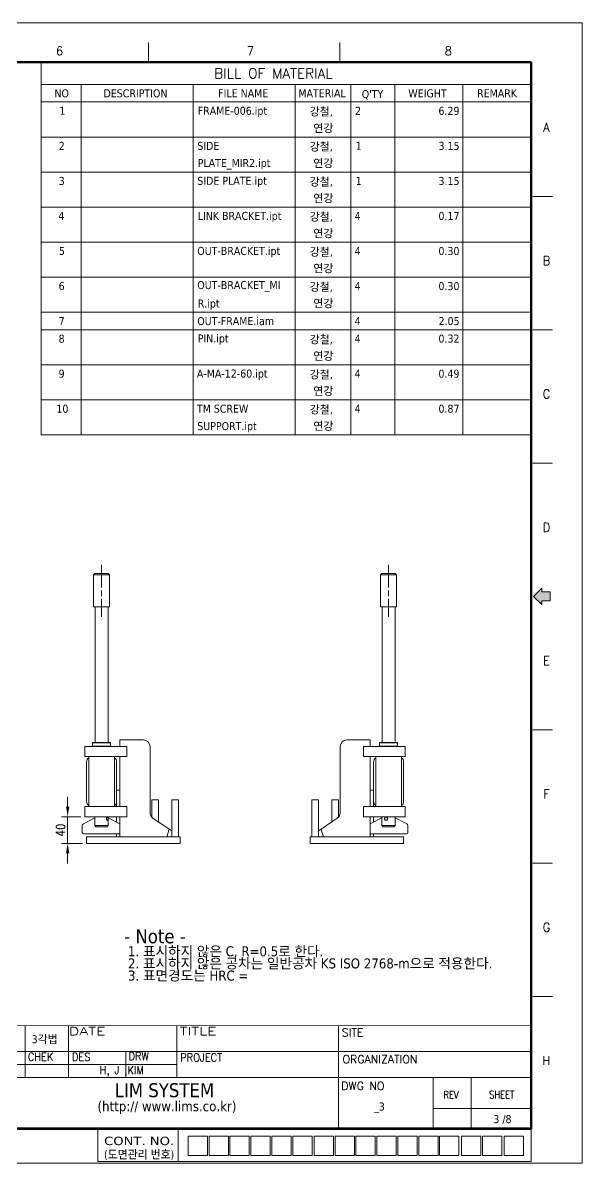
# Model space of a CAD drawing. Header units: millimetres. Extents: x 36 to 2484, y 36 to 1746.
# Drawn here: x 1646 to 2484, y 36 to 1746 of the extents above; entities that cross this region are included whole.
import ezdxf
from ezdxf.enums import TextEntityAlignment as Align

# ---------------------------------------------------------------- set-up
doc = ezdxf.new("R2010")
doc.units = ezdxf.units.MM
doc.header["$LTSCALE"] = 6
doc.linetypes.add('CHAIN', pattern=[0.3543, 0.2362, -0.0295, 0.0591, -0.0295])
doc.layers.get('0').update_dxf_attribs({"lineweight": 18})
for name, color, linetype, lineweight in [('SkizziergeometrieWIN-ISO', 7, 'Continuous', 50), ('가는실선_A4', 7, 'Continuous', 5), ('굵은실선_A3', 7, 'Continuous', 18), ('제목(ISO)', 7, 'Continuous', 50)]:
    doc.layers.add(name, color=color, linetype=linetype, lineweight=lineweight)
doc.layers.add('가는실선_A3', color=9, linetype='Continuous', lineweight=5, true_color=0x808080)
doc.layers.add('가는실선중심선_A3', color=1, linetype='Continuous', lineweight=5, true_color=0xff0000)
doc.styles.add('A3_DS_PartList', font='RomanC.shx')
doc.styles.add('A3_DS_TB02', font='tahoma.ttf')
doc.styles.add('ROMANC_61', font='ROMANC.shx')
doc.styles.add('주 텍스트 (ISO)', font='tahoma.ttf')
doc.styles.add('주문자_A3(3.5)', font='tahoma.ttf')
doc.styles.add('치수문자_A3(2.5)', font='')
doc.styles.add('텍스트 스타일12', font='tahoma.ttf')
doc.styles.add('텍스트 스타일171', font='ROMANC.shx', dxfattribs={"width": 0.9})
doc.styles.add('텍스트 스타일206', font='ROMANC.shx', dxfattribs={"width": 1.11072})
doc.styles.add('텍스트 스타일208', font='ROMANC.shx', dxfattribs={"width": 1.194322})
doc.styles.add('텍스트 스타일211', font='ROMANC.shx', dxfattribs={"width": 0.9})
doc.styles.add('텍스트 스타일213', font='RomanC.shx', dxfattribs={"width": 0.9})
doc.styles.add('텍스트 스타일233', font='RomanC.shx')
doc.styles.add('텍스트 스타일36', font='ROMANC.shx', dxfattribs={"width": 0.941937})
doc.styles.add('텍스트 스타일46', font='tahoma.ttf', dxfattribs={"width": 0.862937})
doc.styles.add('텍스트 스타일48', font='tahoma.ttf', dxfattribs={"width": 1.258573})
doc.styles.add('텍스트 스타일65', font='romans.shx', dxfattribs={"width": 0.8})
doc.styles.get('치수문자_A3(2.5)').set_extended_font_data('GulimChe')
doc.dimstyles.new('치수_A3(2.5)', dxfattribs={"dimscale": 6, "dimtxt": 2.5, "dimasz": 2.5, "dimexe": 1.5, "dimexo": 1, "dimgap": 0.5, "dimtad": 1, "dimtoh": 1, "dimdec": 1, "dimrnd": 1e-08, "dimdsep": 46, "dimtxsty": '치수문자_A3(2.5)', "dimcen": 0.09, "dimdle": 10, "dimclrd": 8, "dimclre": 8, "dimclrt": 7, "dimadec": 1, "dimazin": 2, "dimtfac": 0.8, "dimtmove": 0, "dimatfit": 3, "dimfxl": 1, "dimtolj": 1, "dimtzin": 0, "dimlwd": -1, "dimlwe": -1, "dimarcsym": 0})

# ---------------------------------------------------------------- blocks, each defined once
blk = doc.blocks.new('경계 A3_경계')
blk.add_hatch(color=7).paths.add_polyline_path([(405.98, 148.76), (403.92, 148.76), (403.92, 149.72), (401.86, 147.66), (403.92, 145.6), (403.92, 146.56), (405.98, 146.56)])
for p, q in [((403.92, 149.72), (401.86, 147.66)), ((403.92, 148.76), (403.92, 149.72)), ((405.98, 148.76), (403.92, 148.76)), ((405.98, 146.56), (405.98, 148.76)), ((401.86, 147.66), (403.92, 145.6)), ((403.92, 146.56), (405.98, 146.56)), ((403.92, 145.6), (403.92, 146.56)), ((292.99, 6.43), (292.99, 14.6))]:
    blk.add_line(p, q)
at = {"color": 7}
for p, q in [((403.92, 149.72), (401.86, 147.66)), ((403.92, 148.76), (403.92, 149.72)), ((405.98, 148.76), (403.92, 148.76)), ((405.98, 146.56), (405.98, 148.76)), ((401.86, 147.66), (403.92, 145.6)), ((403.92, 145.6), (403.92, 146.56)), ((403.92, 146.56), (405.98, 146.56))]:
    blk.add_line(p, q, dxfattribs=at)
at = {"layer": 'SkizziergeometrieWIN-ISO', "lineweight": 18}
for p, q in [((6, 291), (414, 291)), ((414, 291), (414, 6)), ((414, 6), (6, 6))]:
    blk.add_line(p, q, dxfattribs=at)
at = {"layer": '가는실선_A3', "color": 7}
for p, q in [((305.67, 281.16), (305.67, 286.06)), ((353.45, 281.16), (353.45, 286.06)), ((401.71, 247.62), (406.61, 247.62)), ((401.71, 214.3), (406.61, 214.3)), ((401.71, 180.98), (406.61, 180.98)), ((401.71, 114.34), (406.61, 114.34)), ((401.71, 81.02), (406.61, 81.02)), ((401.71, 47.7), (406.61, 47.7)), ((313.09, 14.6), (313.09, 6.55)), ((401.22, 14.6), (401.22, 6.43)), ((315.58, 12.77), (315.58, 7.95)), ((315.58, 12.77), (320.4, 12.77)), ((320.4, 12.77), (320.4, 7.95)), ((320.81, 12.77), (320.81, 7.95)), ((320.81, 12.77), (325.63, 12.77)), ((325.63, 12.77), (325.63, 7.95)), ((326.03, 12.77), (326.03, 7.95)), ((326.03, 12.77), (330.86, 12.77)), ((330.86, 12.77), (330.86, 7.95)), ((331.26, 12.77), (336.09, 12.77)), ((331.26, 12.77), (331.26, 7.95)), ((336.09, 12.77), (336.09, 7.95)), ((336.49, 12.77), (336.49, 7.95)), ((336.49, 12.77), (341.31, 12.77)), ((341.31, 12.77), (341.31, 7.95)), ((341.72, 12.77), (341.72, 7.95)), ((341.72, 12.77), (346.54, 12.77)), ((346.54, 12.77), (346.54, 7.95)), ((347.03, 12.77), (351.86, 12.77)), ((347.03, 12.77), (347.03, 7.95)), ((351.86, 12.77), (351.86, 7.95)), ((352.26, 12.77), (352.26, 7.95)), ((352.26, 12.77), (357.09, 12.77)), ((357.09, 12.77), (357.09, 7.95)), ((357.49, 12.77), (357.49, 7.95)), ((357.49, 12.77), (362.31, 12.77)), ((362.31, 12.77), (362.31, 7.95)), ((362.72, 12.77), (362.72, 7.95)), ((362.72, 12.77), (367.54, 12.77)), ((367.54, 12.77), (367.54, 7.95)), ((367.94, 12.77), (372.77, 12.77)), ((367.94, 12.77), (367.94, 7.95)), ((372.77, 12.77), (372.77, 7.95)), ((373.17, 12.77), (373.17, 7.95)), ((373.17, 12.77), (378, 12.77)), ((378, 12.77), (378, 7.95)), ((378.4, 12.77), (378.4, 7.95)), ((378.4, 12.77), (383.22, 12.77)), ((383.22, 12.77), (383.22, 7.95)), ((383.88, 12.77), (388.7, 12.77)), ((383.88, 12.77), (383.88, 7.95)), ((388.7, 12.77), (388.7, 7.95)), ((389.1, 12.77), (389.1, 7.95)), ((389.1, 12.77), (393.93, 12.77)), ((393.93, 12.77), (393.93, 7.95)), ((394.55, 12.77), (394.55, 7.95)), ((394.55, 12.77), (399.37, 12.77)), ((399.37, 12.77), (399.37, 7.95)), ((292.99, 6.43), (401.22, 6.43)), ((315.58, 7.95), (320.4, 7.95)), ((320.81, 7.95), (325.63, 7.95)), ((326.03, 7.95), (330.86, 7.95)), ((331.26, 7.95), (336.09, 7.95)), ((336.49, 7.95), (341.31, 7.95)), ((341.72, 7.95), (346.54, 7.95)), ((347.03, 7.95), (351.86, 7.95)), ((352.26, 7.95), (357.09, 7.95)), ((357.49, 7.95), (362.31, 7.95)), ((362.72, 7.95), (367.54, 7.95)), ((367.94, 7.95), (372.77, 7.95)), ((373.17, 7.95), (378, 7.95)), ((378.4, 7.95), (383.22, 7.95)), ((383.88, 7.95), (388.7, 7.95)), ((389.1, 7.95), (393.93, 7.95)), ((394.55, 7.95), (399.37, 7.95))]:
    blk.add_line(p, q, dxfattribs=at)
at = {"layer": '가는실선_A3', "color": 7, "lineweight": 60}
for p, q in [((401.22, 281.16), (19.02, 281.16)), ((401.22, 14.6), (401.22, 281.16)), ((19.02, 14.6), (401.22, 14.6))]:
    blk.add_line(p, q, dxfattribs=at)
at = {"layer": '가는실선_A3', "color": 7, "style": '텍스트 스타일36', "width": 0.941937}
for s, p in [('6', (283.45, 283.98)), ('7', (331.14, 283.98)), ('8', (380.55, 283.98)), ('A', (405.08, 264.88)), ('B', (405.08, 231.56)), ('C', (405.08, 198.24)), ('D', (405.08, 164.92)), ('E', (405.08, 131.6)), ('F', (405.08, 98.28)), ('G', (405.08, 64.96)), ('H', (405.08, 31.64))]:
    blk.add_text(s, height=2.2, dxfattribs=at).set_placement(p, align=Align.MIDDLE_CENTER)
at = {"layer": '가는실선_A3', "color": 7}
for s, style, width, p, p2 in [('CONT. NO.', '텍스트 스타일48', 1.258564, (294.58, 10.53), (312.09, 10.53)), ('(도면관리 번호)', '텍스트 스타일46', 0.982376, (294.58, 7.15), (312.09, 7.15))]:
    blk.add_text(s, height=2.084, dxfattribs=dict(at, style=style, width=width)).set_placement(p, p2, align=Align.FIT)
blk = doc.blocks.new('제목 블록 A3_표제란')
at = {"layer": '가는실선_A4', "lineweight": 13}
for p, q in [((25.42, 38.66), (269.12, 38.66)), ((208.17, 38.66), (208.17, 13.12)), ((269.12, 38.66), (407.77, 38.63)), ((25.42, 32.81), (269.12, 32.81))]:
    blk.add_line(p, q, dxfattribs=at)
at = {"layer": '가는실선_A4'}
for p, q in [((25.42, 13.12), (25.42, 38.66)), ((52.65, 38.66), (52.65, 13.12)), ((97.69, 38.66), (97.69, 13.12)), ((106.58, 37.75), (104.15, 34.26)), ((109.02, 34.26), (106.58, 37.75)), ((116.56, 13.12), (116.56, 38.69)), ((225.83, 38.66), (225.83, 12.86)), ((240.26, 38.66), (240.26, 12.86)), ((254.69, 38.66), (254.69, 13.12)), ((281.38, 38.66), (281.38, 25.66)), ((292.25, 38.65), (292.25, 25.66)), ((319.29, 38.65), (319.29, 25.66)), ((407.76, 13.12), (407.77, 38.63)), ((104.15, 34.26), (109.02, 34.26)), ((36.93, 32.81), (36.93, 19.82)), ((66.8, 32.81), (66.8, 17.47)), ((82.25, 32.81), (82.25, 17.47)), ((106.58, 31.55), (104.15, 28.06)), ((109.02, 28.06), (106.58, 31.55)), ((306.52, 32.15), (306.52, 25.66)), ((97.69, 30.03), (25.42, 30.03)), ((30.98, 29.24), (32.59, 29.24)), ((31.78, 28.13), (30.98, 29.24)), ((32.59, 29.24), (31.78, 28.13)), ((30.19, 26.66), (31.8, 26.66)), ((30.99, 25.55), (30.19, 26.66)), ((31.8, 26.66), (30.99, 25.55)), ((31.8, 26.66), (33.4, 26.66)), ((32.6, 25.55), (31.8, 26.66)), ((33.4, 26.66), (32.6, 25.55)), ((104.15, 28.06), (109.02, 28.06)), ((106.58, 26.57), (104.15, 23.08)), ((109.02, 23.08), (106.58, 26.57)), ((97.69, 25.05), (25.42, 25.05)), ((29.38, 24.16), (30.98, 24.16)), ((30.18, 23.05), (29.38, 24.16)), ((30.98, 24.16), (30.18, 23.05)), ((30.98, 24.16), (32.59, 24.16)), ((31.79, 23.05), (30.98, 24.16)), ((32.59, 24.16), (31.79, 23.05)), ((32.59, 24.16), (34.2, 24.16)), ((33.39, 23.05), (32.59, 24.16)), ((34.2, 24.16), (33.39, 23.05)), ((104.15, 23.08), (109.02, 23.08)), ((28.59, 21.34), (30.19, 21.34)), ((29.39, 20.23), (28.59, 21.34)), ((30.19, 21.34), (29.39, 20.23)), ((30.19, 21.34), (31.8, 21.34)), ((31, 20.23), (30.19, 21.34)), ((31.8, 21.34), (31, 20.23)), ((31.8, 21.34), (33.41, 21.34)), ((32.6, 20.23), (31.8, 21.34)), ((33.41, 21.34), (32.6, 20.23)), ((33.41, 21.34), (35.01, 21.34)), ((34.21, 20.23), (33.41, 21.34)), ((35.01, 21.34), (34.21, 20.23)), ((106.58, 21.34), (104.15, 17.85)), ((109.02, 17.85), (106.58, 21.34)), ((97.69, 19.82), (25.42, 19.82)), ((36.93, 19.82), (36.93, 13.12)), ((104.15, 17.85), (109.02, 17.85)), ((25.42, 13.12), (407.76, 13.12)), ((208.17, 13.12), (25.42, 13.12))]:
    blk.add_line(p, q, dxfattribs=at)
at = {"layer": '가는실선_A4', "color": 7}
for p, q in [((269.12, 13.12), (269.12, 38.66)), ((359.7, 38.64), (359.69, 13.12)), ((269.12, 32.15), (407.77, 32.15)), ((269.09, 27.68), (25.42, 27.68)), ((407.76, 25.66), (269.12, 25.66)), ((383.36, 25.66), (383.36, 13.12)), ((269.12, 22.4), (25.42, 22.4)), ((269.12, 17.47), (52.65, 17.47)), ((383.36, 17.91), (407.76, 17.92))]:
    blk.add_line(p, q, dxfattribs=at)
at = {"layer": '가는실선_A4', "color": 7, "linetype": 'Continuous'}
blk.add_line((392.85, 25.66), (392.85, 13.12), dxfattribs=at)
at = {"layer": '가는실선_A4'}
for centre, start, end in [((30.81, 31.11), 0, 180), ((32.21, 31.11), 180, 0)]:
    blk.add_arc(centre, 0.698, start, end, dxfattribs=at)
at = {"layer": '제목(ISO)', "color": 208, "lineweight": 5, "true_color": 0x400040}
blk.add_line((269.12, 28.95), (319.29, 28.95), dxfattribs=at)
at = {"layer": '가는실선_A3', "color": 7, "style": '텍스트 스타일12'}
blk.add_attdef('질량\\P1;_001', (38.29, 15.49), '', height=2, dxfattribs=at)
at = {"layer": '가는실선_A4', "color": 7}
for s, height, style, width, p in [('SCALE', 1.911, '텍스트 스타일65', 0.8, (269.12, 36.36)), ('CLASS OF FINISH', 2, '텍스트 스타일171', 0.9, (26.97, 34.81)), ('GENERAL TOL(MACHINE)', 2, '텍스트 스타일171', 0.9, (53.76, 34.67)), ('4', 1.5, '텍스트 스타일211', 0.9, (105.83, 34.98)), ('OVER0.5', 1.5, '텍스트 스타일211', 0.9, (54.63, 30.6)), ('UNDER6', 1.5, '텍스트 스타일211', 0.9, (69.75, 30.85)), ('APP', 2, '텍스트 스타일171', 0.9, (269.12, 30.05)), ('CHEK', 2, '텍스트 스타일171', 0.9, (282.07, 29.86)), ('DES', 2, '텍스트 스타일171', 0.9, (293.07, 29.82)), ('DRW', 2, '텍스트 스타일171', 0.9, (307.23, 30.03)), ('PROJECT', 2, '텍스트 스타일171', 0.9, (320.13, 29.68)), ('50S', 1.5, '텍스트 스타일211', 0.9, (42.49, 28.11)), ('6', 1.5, '텍스트 스타일211', 0.9, (56.81, 28.15)), ('30', 1.5, '텍스트 스타일211', 0.9, (71.73, 28.22)), ('3', 1.5, '텍스트 스타일211', 0.9, (105.83, 28.78)), ('H, J ,KIM', 2, '텍스트 스타일171', 0.9, (300.03, 26.54)), ('12.5S', 1.5, '텍스트 스타일211', 0.9, (42.49, 25.76)), ('30', 1.5, '텍스트 스타일211', 0.9, (56.81, 25.8)), ('120', 1.5, '텍스트 스타일211', 0.9, (71.73, 25.86)), ('3.2S', 1.5, '텍스트 스타일211', 0.9, (42.49, 23.12)), ('120', 1.5, '텍스트 스타일211', 0.9, (56.81, 23.16)), ('315', 1.5, '텍스트 스타일211', 0.9, (71.73, 23.23)), ('2', 1.5, '텍스트 스타일211', 0.9, (105.83, 23.8)), ('0.8S', 1.5, '텍스트 스타일211', 0.9, (42.49, 20.48)), ('160', 1.5, '텍스트 스타일211', 0.9, (56.81, 20.52)), ('1000', 1.5, '텍스트 스타일213', 0.9, (71.72, 20.59)), ('1', 1.5, '텍스트 스타일211', 0.9, (105.83, 18.57)), ('REV', 1.911, '텍스트 스타일65', 0.8, (385.9, 20.39)), ('SHEET', 1.911, '텍스트 스타일65', 0.8, (397.3, 20.42)), ('Weight', 2, '텍스트 스타일171', 0.9, (26.97, 15.76)), ('315', 1.5, '텍스트 스타일213', 0.9, (56.81, 17.94)), ('2000', 1.5, '텍스트 스타일211', 0.9, (71.72, 18.01)), ('OVER 2000', 1.5, '텍스트 스타일211', 0.9, (56.81, 13.87)), ('50S', 1.5, '텍스트 스타일211', 0.9, (71.73, 13.94)), ('REV NO', 2, '텍스트 스타일171', 0.9, (101.23, 14.1)), ('REVISION NOTE', 2, '텍스트 스타일171', 0.9, (148.38, 14.33)), ('DATE', 2, '텍스트 스타일171', 0.9, (213.9, 14.44)), ('DRW', 2, '텍스트 스타일171', 0.9, (230.19, 14.46)), ('DES', 2, '텍스트 스타일171', 0.9, (244.7, 14.2)), ('APP', 2, '텍스트 스타일171', 0.9, (259.32, 14.27))]:
    blk.add_text(s, height=height, dxfattribs=dict(at, style=style, width=width)).set_placement(p)
for s, style, width, p, p2 in [('DATE', '텍스트 스타일208', 1.22262, (292.31, 36.23), (301.51, 36.23)), ('TITLE', '텍스트 스타일206', 1.136317, (320.02, 36.23), (329.22, 36.23))]:
    blk.add_text(s, height=2, dxfattribs=dict(at, style=style, width=width)).set_placement(p, p2, align=Align.FIT)
at = {"layer": '가는실선_A4', "color": 7, "style": '텍스트 스타일233'}
for s, p in [('SITE', (360.5, 35.93)), ('ORGANIZATION', (360.7, 29.24)), ('DWG NO', (360.36, 22.57))]:
    blk.add_text(s, height=2, dxfattribs=at).set_placement(p)
at = {"layer": '가는실선_A4', "color": 7}
for s, insert, char_height, attachment_point, style in [('\\fTahoma|b0|i0;\\H2.0000;3각법', (283.03, 35.14), 2, 4, '주문자_A3(3.5)'), ('\\fAIGDT|b0|i0;\\W0.90;\\H1.5000;`\\fTahoma|b0|i0;\\W0.90;\\H1.5000;0.2', (85.63, 30.47), 1.5, 7, 'ROMANC_61'), ('\\fAIGDT|b0|i0;\\W0.90;\\H1.5000;`\\fTahoma|b0|i0;\\W0.90;\\H1.5000;0.1', (85.63, 27.69), 1.5, 7, 'ROMANC_61'), ('\\fAIGDT|b0|i0;\\W0.90;\\H1.5000;`\\fTahoma|b0|i0;\\W0.90;\\H1.5000;0.3', (85.63, 25.34), 1.5, 7, 'ROMANC_61'), ('\\fAIGDT|b0|i0;\\W0.90;\\H1.5000;`\\fTahoma|b0|i0;\\W0.90;\\H1.5000;0.5', (85.63, 22.71), 1.5, 7, 'ROMANC_61'), ('\\fAIGDT|b0|i0;\\W0.90;\\H1.5000;`\\fTahoma|b0|i0;\\W0.90;\\H1.5000;0.8', (85.62, 20.06), 1.5, 7, 'ROMANC_61'), ('\\fAIGDT|b0|i0;\\W0.90;\\H1.5000;`\\fTahoma|b0|i0;\\W0.90;\\H1.5000;1.2', (85.62, 17.48), 1.5, 7, 'ROMANC_61'), ('\\fAIGDT|b0|i0;\\W0.90;\\H1.5000;`\\fTahoma|b0|i0;\\W0.90;\\H1.5000;1.5', (85.63, 13.42), 1.5, 7, 'ROMANC_61')]:
    blk.add_mtext(s, dxfattribs=dict(at, insert=insert, char_height=char_height, attachment_point=attachment_point, style=style))
at = {"layer": '가는실선_A4', "char_height": 2, "style": '주 텍스트 (ISO)'}
for s, insert, attachment_point in [('\\fTahoma|b0|i0;\\H2.0000;_3 ', (369.91, 18.11), 5), ('\\fTahoma|b0|i0;\\H2.0000;3 /8 ', (400.63, 16.28), 2)]:
    blk.add_mtext(s, dxfattribs=dict(at, insert=insert, attachment_point=attachment_point))
at = {"layer": '가는실선_A4', "color": 7, "style": '텍스트 스타일12'}
blk.add_attdef('SCALE_001', (273.43, 32.87), '', height=2, dxfattribs=at)
blk.add_attdef('설명', text='', height=2, dxfattribs=at).set_placement((331.27, 35.73), align=Align.MIDDLE_LEFT)
blk.add_attdef('프로젝트', text='', height=2, dxfattribs=at).set_placement((340.77, 28.27), align=Align.MIDDLE_CENTER)
at = {"layer": '가는실선_A4', "style": '텍스트 스타일12'}
blk.add_attdef('리비전_번호', text='', height=2, dxfattribs=at).set_placement((388.38, 15.27), align=Align.MIDDLE_CENTER)
at = {"layer": '제목(ISO)', "char_height": 3.5, "attachment_point": 1, "style": '주 텍스트 (ISO)'}
for s, insert, line_spacing_factor in [('- Note -\\P{\\H0.71429x; 1. \\fGulim|b0|i0|c129|p50;표시하지 않은 \\fTahoma|b0|i0|c129|p34;C, R=0.5\\fGulim|b0|i0|c129|p50;로 한다\\fTahoma|b0|i0|c129|p34;.\\H1.54068x; \\H0.64906x;\\P 2. \\fGulim|b0|i0|c129|p50;표시하지 않은 공차는 일반공차 \\fTahoma|b0|i0|c129|p34;KS ISO 2768-m\\fGulim|b0|i0|c129|p50;으로 적용한다\\fTahoma|b0|i0|c129|p34;.\\H1.32612x; \\H0.75408x;\\P 3. \\fGulim|b0|i0|c129|p50;표면경도는 \\fTahoma|b0|i0|c129|p34;HRC = \\H1.31974x; }', (306.15, 62.72), 0.727683), ('{\\H1x;    LIM SYSTEM\\H0.71429x;  \\P (http:// www.lims.co.kr)\\H1.44773x; }', (298.53, 24.26), 0.771785)]:
    blk.add_mtext(s, dxfattribs=dict(at, insert=insert, line_spacing_factor=line_spacing_factor))
at = {"layer": '제목(ISO)', "style": '텍스트 스타일12'}
for tag, p in [('관리자', (373.93, 36.39)), ('공급업자', (383.08, 28.64))]:
    blk.add_attdef(tag, text='', height=2, dxfattribs=at).set_placement(p, align=Align.TOP_LEFT)
blk = doc.blocks.new('*D34')
at = {"layer": 'Defpoints', "color": 0, "transparency": 16777216}
for p in [(1712.9, 555.6), (1738.8, 555.6), (1741.3, 515.6)]:
    blk.add_point(p, dxfattribs=at)
at = {"layer": '가는실선_A4', "color": 8, "transparency": 16777216}
for p, q in [((1712.9, 570.6), (1712.9, 585.6)), ((1732.8, 555.6), (1703.9, 555.6)), ((1712.9, 555.6), (1712.9, 540.6)), ((1712.9, 530.6), (1712.9, 540.6)), ((1712.9, 515.6), (1712.9, 530.6)), ((1735.3, 515.6), (1703.9, 515.6)), ((1712.9, 500.6), (1712.9, 485.6))]:
    blk.add_line(p, q, dxfattribs=at)
for points in [[(1710.4, 570.6), (1715.4, 570.6), (1712.9, 555.6)], [(1710.4, 500.6), (1715.4, 500.6), (1712.9, 515.6)]]:
    blk.add_solid(points, dxfattribs=at)
at = {"layer": '가는실선_A4', "color": 7, "transparency": 16777216, "insert": (1702.2, 535.6), "char_height": 15, "attachment_point": 5, "rotation": 90, "style": '치수문자_A3(2.5)'}
blk.add_mtext('\\A1;40', dxfattribs=at)
blk = doc.blocks.new('BILL OF MATERIAL3')
at = {"layer": '가는실선_A4'}
for p, q in [((401.22, 281.16), (278.87, 281.16)), ((278.87, 281.16), (278.87, 275.59)), ((401.22, 281.16), (401.22, 275.59)), ((401.22, 275.59), (278.87, 275.59)), ((278.87, 275.59), (278.87, 271.21)), ((288.87, 275.59), (288.87, 271.21)), ((316.87, 275.59), (316.87, 271.21)), ((342.27, 275.59), (342.27, 271.21)), ((356.22, 275.59), (356.22, 271.21)), ((367.22, 275.59), (367.22, 271.21)), ((384.22, 275.59), (384.22, 271.21)), ((401.22, 275.59), (401.22, 271.21)), ((401.22, 271.21), (278.87, 271.21)), ((278.87, 271.21), (278.87, 188.02)), ((288.87, 271.21), (288.87, 188.02)), ((316.87, 271.21), (316.87, 188.02)), ((342.27, 271.21), (342.27, 188.02)), ((356.22, 271.21), (356.22, 188.02)), ((367.22, 271.21), (367.22, 188.02)), ((384.22, 271.21), (384.22, 188.02)), ((401.22, 271.21), (401.22, 188.02)), ((401.22, 262.45), (278.87, 262.45)), ((401.22, 253.7), (278.87, 253.7)), ((401.22, 244.94), (278.87, 244.94)), ((401.22, 236.18), (278.87, 236.18)), ((401.22, 227.42), (278.87, 227.42)), ((401.22, 218.67), (278.87, 218.67)), ((401.22, 214.29), (278.87, 214.29)), ((401.22, 205.53), (278.87, 205.53)), ((401.22, 196.77), (278.87, 196.77)), ((401.22, 188.02), (278.87, 188.02))]:
    blk.add_line(p, q, dxfattribs=at)
at = {"layer": '가는실선_A4', "color": 7, "attachment_point": 7}
for s, insert, char_height, style in [('BILL OF MATERIAL', (322.09, 277.12), 2.5, 'A3_DS_PartList'), ('NO', (282.18, 272.34), 2, 'A3_DS_TB02'), ('DESCRIPTION', (294.44, 272.34), 2, 'A3_DS_TB02'), ('FILE NAME', (323.08, 272.4), 2, 'A3_DS_TB02'), ('MATERIAL', (343.11, 272.4), 2, 'A3_DS_TB02'), ("Q'TY", (358.93, 271.83), 2, 'A3_DS_TB02'), ('WEIGHT', (370.58, 272.34), 2, 'A3_DS_TB02'), ('REMARK', (387.75, 272.4), 2, 'A3_DS_TB02'), ('1', (283.42, 268.02), 2, 'A3_DS_TB02'), ('FRAME-006.ipt', (317.97, 267.45), 2, 'A3_DS_TB02'), ('강철, ', (345.93, 267.47), 2, 'A3_DS_TB02'), ('2', (357.26, 268), 2, 'A3_DS_TB02'), ('6.29', (378.1, 267.96), 2, 'A3_DS_TB02'), ('연강', (346.83, 263.44), 2, 'A3_DS_TB02'), ('2', (283.26, 259.24), 2, 'A3_DS_TB02'), ('SIDE ', (317.87, 259.21), 2, 'A3_DS_TB02'), ('강철, ', (345.93, 258.71), 2, 'A3_DS_TB02'), ('1', (357.42, 259.26), 2, 'A3_DS_TB02'), ('3.15', (378.11, 259.2), 2, 'A3_DS_TB02'), ('PLATE_MIR2.ipt', (317.97, 254.32), 2, 'A3_DS_TB02'), ('연강', (346.83, 254.69), 2, 'A3_DS_TB02'), ('3', (283.25, 250.44), 2, 'A3_DS_TB02'), ('SIDE PLATE.ipt', (317.87, 249.94), 2, 'A3_DS_TB02'), ('강철, ', (345.93, 249.95), 2, 'A3_DS_TB02'), ('1', (357.42, 250.5), 2, 'A3_DS_TB02'), ('3.15', (378.11, 250.44), 2, 'A3_DS_TB02'), ('연강', (346.83, 245.93), 2, 'A3_DS_TB02'), ('4', (283.17, 241.75), 2, 'A3_DS_TB02'), ('LINK BRACKET.ipt', (317.97, 241.18), 2, 'A3_DS_TB02'), ('강철, ', (345.93, 241.2), 2, 'A3_DS_TB02'), ('4', (357.17, 241.75), 2, 'A3_DS_TB02'), ('0.17', (378.1, 241.69), 2, 'A3_DS_TB02'), ('연강', (346.83, 237.17), 2, 'A3_DS_TB02'), ('5', (283.28, 232.95), 2, 'A3_DS_TB02'), ('OUT-BRACKET.ipt', (317.86, 232.42), 2, 'A3_DS_TB02'), ('강철, ', (345.93, 232.44), 2, 'A3_DS_TB02'), ('4', (357.17, 232.99), 2, 'A3_DS_TB02'), ('0.30', (378.1, 232.93), 2, 'A3_DS_TB02'), ('연강', (346.83, 228.42), 2, 'A3_DS_TB02'), ('6', (283.23, 224.17), 2, 'A3_DS_TB02'), ('OUT-BRACKET_MI', (317.86, 223.81), 2, 'A3_DS_TB02'), ('강철, ', (345.93, 223.68), 2, 'A3_DS_TB02'), ('4', (357.17, 224.24), 2, 'A3_DS_TB02'), ('0.30', (378.1, 224.17), 2, 'A3_DS_TB02'), ('R.ipt', (317.97, 219.28), 2, 'A3_DS_TB02'), ('연강', (346.83, 219.66), 2, 'A3_DS_TB02'), ('7', (283.25, 215.48), 2, 'A3_DS_TB02'), ('OUT-FRAME.iam', (317.86, 215.42), 2, 'A3_DS_TB02'), ('4', (357.17, 215.48), 2, 'A3_DS_TB02'), ('2.05', (378.13, 215.42), 2, 'A3_DS_TB02'), ('8', (283.22, 211.03), 2, 'A3_DS_TB02'), ('PIN.ipt', (317.97, 210.54), 2, 'A3_DS_TB02'), ('강철, ', (345.93, 210.55), 2, 'A3_DS_TB02'), ('4', (357.17, 211.1), 2, 'A3_DS_TB02'), ('0.32', (378.1, 211.04), 2, 'A3_DS_TB02'), ('연강', (346.83, 206.52), 2, 'A3_DS_TB02'), ('9', (283.21, 202.28), 2, 'A3_DS_TB02'), ('A-MA-12-60.ipt', (317.76, 201.77), 2, 'A3_DS_TB02'), ('강철, ', (345.93, 201.79), 2, 'A3_DS_TB02'), ('4', (357.17, 202.34), 2, 'A3_DS_TB02'), ('0.49', (378.1, 202.28), 2, 'A3_DS_TB02'), ('연강', (346.83, 197.77), 2, 'A3_DS_TB02'), ('10', (282.67, 193.52), 2, 'A3_DS_TB02'), ('TM SCREW ', (317.77, 193.53), 2, 'A3_DS_TB02'), ('강철, ', (345.93, 193.03), 2, 'A3_DS_TB02'), ('4', (357.17, 193.59), 2, 'A3_DS_TB02'), ('0.87', (378.1, 193.52), 2, 'A3_DS_TB02'), ('SUPPORT.ipt', (317.87, 188.64), 2, 'A3_DS_TB02'), ('연강', (346.83, 189.01), 2, 'A3_DS_TB02')]:
    blk.add_mtext(s, dxfattribs=dict(at, insert=insert, char_height=char_height, style=style))

msp = doc.modelspace()

# ---------------------------------------------------------------- linework, layer by layer
at = {"layer": '가는실선중심선_A3', "linetype": 'CHAIN', "ltscale": 23.990969}
for p, q in [((1763.828, 933.132), (1763.828, 855.132)), ((2193.828, 933.132), (2193.828, 855.132))]:
    msp.add_line(p, q, dxfattribs=at)
at = {"layer": '굵은실선_A3'}
for p, q in [((1753.828, 920.132), (1751.828, 918.132)), ((1775.828, 918.132), (1751.828, 918.132)), ((1751.828, 918.132), (1751.828, 870.132)), ((1753.828, 920.132), (1773.828, 920.132)), ((1773.828, 920.132), (1775.828, 918.132)), ((1775.828, 918.132), (1775.828, 870.132)), ((2183.828, 920.132), (2181.828, 918.132)), ((2205.828, 918.132), (2181.828, 918.132)), ((2181.828, 918.132), (2181.828, 870.132)), ((2183.828, 920.132), (2203.828, 920.132)), ((2203.828, 920.132), (2205.828, 918.132)), ((2205.828, 918.132), (2205.828, 870.132)), ((1775.828, 870.132), (1751.828, 870.132)), ((1754.007, 666.609), (1754.007, 870.132)), ((1773.648, 666.609), (1773.648, 870.132)), ((2205.828, 870.132), (2181.828, 870.132)), ((2184.007, 666.609), (2184.007, 870.132)), ((2203.648, 666.609), (2203.648, 870.132)), ((1791.328, 670.609), (1791.328, 660.609)), ((1791.328, 670.609), (1799.328, 670.609)), ((1826.328, 670.609), (1799.328, 670.609)), ((2131.328, 670.609), (2158.328, 670.609)), ((2158.328, 670.609), (2166.328, 670.609)), ((2166.328, 660.609), (2166.328, 670.609)), ((1738.828, 660.609), (1763.828, 660.609)), ((1738.828, 660.609), (1738.828, 645.609)), ((1750.828, 666.609), (1750.328, 666.109)), ((1777.328, 666.109), (1750.328, 666.109)), ((1750.328, 666.109), (1750.328, 661.109)), ((1750.328, 661.109), (1777.328, 661.109)), ((1750.828, 660.609), (1750.328, 661.109)), ((1750.828, 666.609), (1776.828, 666.609)), ((1801.328, 660.609), (1763.828, 660.609)), ((1776.828, 666.609), (1777.328, 666.109)), ((1776.828, 660.609), (1777.328, 661.109)), ((1777.328, 666.109), (1777.328, 661.109)), ((1801.328, 660.609), (1799.328, 660.609)), ((1801.328, 645.609), (1801.328, 660.609)), ((1801.328, 645.609), (1801.328, 660.609)), ((1836.328, 561.577), (1836.328, 660.609)), ((2121.328, 561.577), (2121.328, 660.609)), ((2156.328, 660.609), (2158.328, 660.609)), ((2156.328, 645.609), (2156.328, 660.609)), ((2156.328, 645.609), (2156.328, 660.609)), ((2156.328, 660.609), (2193.828, 660.609)), ((2180.828, 666.609), (2180.328, 666.109)), ((2207.328, 666.109), (2180.328, 666.109)), ((2180.328, 666.109), (2180.328, 661.109)), ((2180.328, 661.109), (2207.328, 661.109)), ((2180.828, 660.609), (2180.328, 661.109)), ((2180.828, 666.609), (2206.828, 666.609)), ((2218.828, 660.609), (2193.828, 660.609)), ((2206.828, 666.609), (2207.328, 666.109)), ((2206.828, 660.609), (2207.328, 661.109)), ((2207.328, 666.109), (2207.328, 661.109)), ((2218.828, 645.609), (2218.828, 660.609)), ((1738.828, 645.609), (1763.828, 645.609)), ((1741.328, 578.609), (1741.328, 637.609)), ((1744.528, 570.609), (1744.528, 645.609)), ((1744.528, 637.609), (1744.528, 644.009)), ((1744.528, 637.609), (1744.528, 578.609)), ((1801.328, 645.609), (1763.828, 645.609)), ((1783.128, 570.609), (1783.128, 645.609)), ((1783.128, 644.009), (1783.128, 637.609)), ((1783.128, 578.609), (1783.128, 637.609)), ((1786.328, 637.609), (1786.328, 578.609)), ((1791.328, 645.609), (1791.328, 570.609)), ((1799.328, 645.609), (1801.328, 645.609)), ((2158.328, 645.609), (2156.328, 645.609)), ((2156.328, 645.609), (2193.828, 645.609)), ((2166.328, 570.609), (2166.328, 645.609)), ((2171.328, 578.609), (2171.328, 637.609)), ((2174.528, 570.609), (2174.528, 645.609)), ((2174.528, 637.609), (2174.528, 644.009)), ((2174.528, 637.609), (2174.528, 578.609)), ((2218.828, 645.609), (2193.828, 645.609)), ((2213.128, 570.609), (2213.128, 645.609)), ((2213.128, 644.009), (2213.128, 637.609)), ((2213.128, 578.609), (2213.128, 637.609)), ((2216.328, 637.609), (2216.328, 578.609)), ((1786.328, 595.109), (1791.328, 595.109)), ((2171.328, 595.109), (2166.328, 595.109)), ((1738.828, 570.609), (1763.828, 570.609)), ((1738.828, 570.609), (1738.828, 555.609)), ((1744.528, 572.209), (1744.528, 578.609)), ((1801.328, 570.609), (1763.828, 570.609)), ((1783.128, 578.609), (1783.128, 572.209)), ((1786.328, 570.609), (1786.328, 578.609)), ((1801.328, 570.609), (1799.328, 570.609)), ((1801.328, 555.609), (1801.328, 570.609)), ((1801.328, 555.609), (1801.328, 570.609)), ((1838.828, 580.609), (1838.828, 555.609)), ((1848.828, 580.609), (1838.828, 580.609)), ((1848.828, 555.609), (1848.828, 580.609)), ((1868.828, 580.609), (1868.828, 555.609)), ((1878.828, 580.609), (1868.828, 580.609)), ((1878.828, 555.609), (1878.828, 580.609)), ((2078.828, 580.609), (2078.828, 555.609)), ((2088.828, 580.609), (2078.828, 580.609)), ((2088.828, 555.609), (2088.828, 580.609)), ((2108.828, 580.609), (2108.828, 555.609)), ((2118.828, 580.609), (2108.828, 580.609)), ((2118.828, 555.609), (2118.828, 580.609)), ((2156.328, 570.609), (2158.328, 570.609)), ((2156.328, 555.609), (2156.328, 570.609)), ((2156.328, 555.609), (2156.328, 570.609)), ((2156.328, 570.609), (2193.828, 570.609)), ((2171.328, 570.609), (2171.328, 578.609)), ((2174.528, 572.209), (2174.528, 578.609)), ((2218.828, 570.609), (2193.828, 570.609)), ((2213.128, 578.609), (2213.128, 572.209)), ((2218.828, 555.609), (2218.828, 570.609)), ((1753.828, 554.088), (1736.42, 544.84)), ((1738.828, 555.609), (1763.828, 555.609)), ((1753.828, 555.609), (1753.828, 542.609)), ((1801.328, 555.609), (1763.828, 555.609)), ((1773.828, 555.609), (1773.828, 542.609)), ((1773.828, 554.088), (1791.235, 544.84)), ((1786.328, 555.609), (1786.328, 547.447)), ((1791.328, 555.609), (1791.328, 525.609)), ((1799.328, 555.609), (1801.328, 555.609)), ((1838.828, 554.963), (1838.828, 555.609)), ((1840.694, 553.315), (1864.803, 536.876)), ((1848.828, 555.609), (1848.828, 547.769)), ((1868.828, 525.609), (1868.828, 555.609)), ((1878.828, 555.609), (1878.828, 525.609)), ((2078.828, 525.609), (2078.828, 555.609)), ((2088.828, 555.609), (2088.828, 525.609)), ((2116.961, 553.315), (2092.852, 536.876)), ((2108.828, 547.769), (2108.828, 555.609)), ((2118.828, 555.609), (2118.828, 554.963)), ((2158.328, 555.609), (2156.328, 555.609)), ((2156.328, 555.609), (2193.828, 555.609)), ((2166.328, 525.609), (2166.328, 555.609)), ((2183.828, 554.088), (2166.42, 544.84)), ((2171.328, 555.609), (2171.328, 547.447)), ((2183.828, 555.609), (2183.828, 542.609)), ((2218.828, 555.609), (2193.828, 555.609)), ((2203.828, 555.609), (2203.828, 542.609)), ((2203.828, 554.088), (2221.235, 544.84)), ((1734.828, 531.739), (1734.828, 542.191)), ((1753.828, 542.609), (1773.828, 542.609)), ((1755.828, 540.609), (1753.828, 542.609)), ((1771.828, 540.609), (1755.828, 540.609)), ((1771.828, 540.609), (1773.828, 542.609)), ((1861.328, 525.609), (1864.803, 536.876)), ((1868.828, 534.132), (1864.803, 536.876)), ((2088.828, 534.132), (2092.852, 536.876)), ((2096.328, 525.609), (2092.852, 536.876)), ((2183.828, 542.609), (2203.828, 542.609)), ((2185.828, 540.609), (2183.828, 542.609)), ((2201.828, 540.609), (2185.828, 540.609)), ((2201.828, 540.609), (2203.828, 542.609)), ((2222.828, 531.739), (2222.828, 542.191)), ((1790.828, 529.739), (1736.828, 529.739)), ((1741.328, 525.609), (1881.328, 525.609)), ((1741.328, 515.609), (1741.328, 525.609)), ((1741.328, 515.609), (1881.328, 515.609)), ((1786.328, 529.739), (1786.328, 525.609)), ((1799.328, 525.609), (1861.328, 525.609)), ((1881.328, 515.609), (1881.328, 525.609)), ((2076.328, 525.609), (2216.328, 525.609)), ((2076.328, 515.609), (2076.328, 525.609)), ((2076.328, 515.609), (2216.328, 515.609)), ((2158.328, 525.609), (2096.328, 525.609)), ((2220.828, 529.739), (2166.828, 529.739)), ((2171.328, 529.739), (2171.328, 525.609)), ((2216.328, 515.609), (2216.328, 525.609))]:
    msp.add_line(p, q, dxfattribs=at)
for centre, radius, start, end in [((1826.328, 660.609), 10, 0, 90), ((2131.328, 660.609), 10, 90, 180), ((1749.328, 637.609), 8, 126.869898, 180), ((1778.328, 637.609), 8, 0, 53.130102), ((2179.328, 637.609), 8, 126.869898, 180), ((2208.328, 637.609), 8, 0, 53.130102), ((1749.328, 578.609), 8, 180, 233.130102), ((1778.328, 578.609), 8, 306.869898, 0), ((2179.328, 578.609), 8, 180, 233.130102), ((2208.328, 578.609), 8, 306.869898, 0), ((1846.328, 561.577), 10, 180, 235.712114), ((2111.328, 561.577), 10, 304.287886, 0), ((1737.828, 542.191), 3, 117.98051, 180), ((1736.828, 531.739), 2, 180, 270), ((1789.828, 542.191), 3, 60, 62.01949), ((2167.828, 542.191), 3, 117.98051, 120), ((2220.828, 531.739), 2, 270, 0), ((2219.828, 542.191), 3, 0, 62.01949), ((1790.828, 531.739), 2, 270, 284.477512), ((2166.828, 531.739), 2, 255.522488, 270)]:
    msp.add_arc(centre, radius, start, end, dxfattribs=at)
for points in [[(1773.425, 552.609), (1773.425, 552.294), (1773.407, 551.958), (1773.328, 551.343), (1773.267, 551.063), (1773.109, 550.62), (1773.001, 550.428), (1772.737, 550.172), (1772.579, 550.109), (1772.257, 550.109), (1772.071, 550.172), (1771.705, 550.428), (1771.525, 550.62), (1771.23, 551.063), (1771.095, 551.343), (1770.912, 551.958), (1770.865, 552.294), (1770.865, 552.925), (1770.912, 553.26), (1771.095, 553.875), (1771.23, 554.156), (1771.525, 554.598), (1771.705, 554.79), (1772.071, 555.046), (1772.257, 555.109), (1772.579, 555.109), (1772.737, 555.046), (1773.001, 554.79), (1773.109, 554.598), (1773.267, 554.156), (1773.328, 553.875), (1773.407, 553.26), (1773.425, 552.925), (1773.425, 552.609)], [(2192.484, 552.609), (2192.484, 552.294), (2192.419, 551.958), (2192.159, 551.343), (2191.965, 551.063), (2191.526, 550.62), (2191.25, 550.428), (2190.658, 550.172), (2190.341, 550.109), (2189.757, 550.109), (2189.453, 550.172), (2188.905, 550.428), (2188.662, 550.62), (2188.282, 551.063), (2188.12, 551.343), (2187.907, 551.958), (2187.855, 552.294), (2187.855, 552.925), (2187.907, 553.26), (2188.12, 553.875), (2188.282, 554.156), (2188.662, 554.598), (2188.905, 554.79), (2189.453, 555.046), (2189.757, 555.109), (2190.341, 555.109), (2190.658, 555.046), (2191.25, 554.79), (2191.526, 554.598), (2191.965, 554.156), (2192.159, 553.875), (2192.419, 553.26), (2192.484, 552.925), (2192.484, 552.609)]]:
    msp.add_open_spline(points, degree=3, knots=[0, 0, 0, 0, 0.09461206, 0.09461206, 0.18922412, 0.18922412, 0.28382295, 0.28382295, 0.37842178, 0.37842178, 0.4730206, 0.4730206, 0.56761943, 0.56761943, 0.66223149, 0.66223149, 0.75684355, 0.75684355, 0.85145561, 0.85145561, 0.94606767, 0.94606767, 1.0406665, 1.0406665, 1.13526533, 1.13526533, 1.22986415, 1.22986415, 1.32446298, 1.32446298, 1.41907504, 1.41907504, 1.5136871, 1.5136871, 1.5136871, 1.5136871], dxfattribs=at)

# ---------------------------------------------------------------- block references
at = {"xscale": 6, "yscale": 6, "zscale": 6}
msp.add_blockref('경계 A3_경계', (0, 0), dxfattribs=at)
msp.add_blockref('제목 블록 A3_표제란', (-39.279, 10.418), dxfattribs=at).add_auto_attribs({'SCALE_001': '1:1', '질량\\P1;_001': '해당 없음'})
at = {"layer": '가는실선_A4', "xscale": 6, "yscale": 6, "zscale": 6}
msp.add_blockref('BILL OF MATERIAL3', (0, 0), dxfattribs=at)

# ---------------------------------------------------------------- dimensions: what is measured, and where the dimension line sits
at = {"layer": '가는실선_A4', "color": 8, "true_color": 0x808080}
dim = msp.add_linear_dim(base=(1712.852, 555.609), p1=(1741.328, 515.609), p2=(1738.828, 555.609), angle=90, dimstyle='치수_A3(2.5)', override={"dimgap": 0.5, "dimtoh": 0, "dimdec": 1, "dimtol": 0, "dimlim": 0, "dimtp": 0, "dimtm": 0, "dimtdec": 2, "dimtofl": 0}, dxfattribs=at)
dim.commit()
dim.dimension.update_dxf_attribs({"geometry": '*D34', "text_midpoint": (1712.852, 535.609), "dimtype": 160})

doc.saveas('drawing.dxf')
